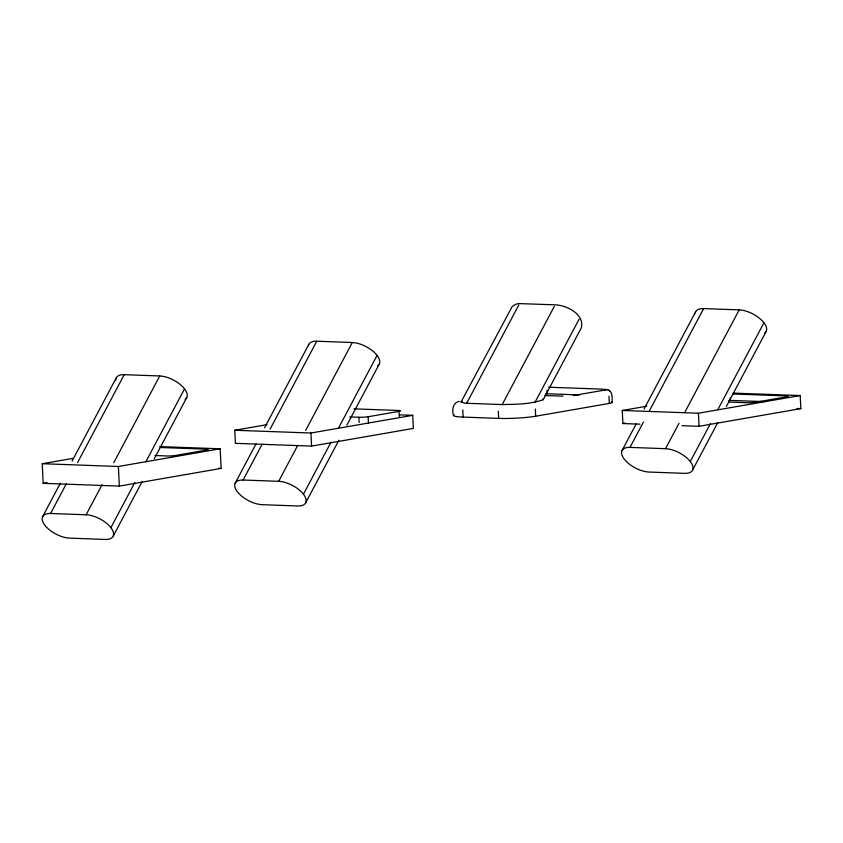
<?xml version="1.0" encoding="UTF-8"?>
<svg xmlns="http://www.w3.org/2000/svg" width="843" height="843" viewBox="0 0 843 843"><rect width="100%" height="100%" fill="white"/><g stroke="black" fill="none" stroke-linecap="round" stroke-linejoin="round"><path stroke-width="1.26" d="M461.079 401.995L464.83 403.196L502.207 404.577C515.863 404.25 530.279 404.377 543.198 399.719L581.385 327.748C584.484 314.302 567.35 305.693 556.032 304.85L518.719 303.596L515.705 304.249L512.375 306.209L461.079 401.995L462.322 401.279M543.198 399.719L542.86 399.118M453.534 415.515C451.627 410.267 452.997 402.237 459.382 401.394M605.116 390.341L605.4 389.814L604.874 390.014M42.593 516.706L60.39 483.155M72.055 461.184L116.239 377.896M134.817 482.544L110.886 527.655A19.737 9.252 27.9 0 1 105.185 539.436L69.642 538.14A19.737 9.252 27.9 0 1 44.879 525.263A19.737 9.252 27.9 0 1 50.58 513.482L66.534 483.408M77.577 462.586L124.216 374.682L159.759 375.967A19.737 9.252 27.9 0 1 181.54 385.641A19.737 9.252 27.9 0 1 185.165 399.255M50.58 513.482L86.123 514.778L102.077 484.693M113.742 462.723L159.759 375.967M145.871 461.722L184.533 388.855M113.162 536.211L142.003 481.848M154.28 458.708L186.809 397.411M235.144 483.239L256.009 443.913M264.597 427.717L308.78 344.439M331.046 442.143L303.438 494.198A19.737 9.252 27.9 0 1 297.727 505.969L262.184 504.683A19.737 9.252 27.9 0 1 237.42 491.806A19.737 9.252 27.9 0 1 243.121 480.025L262.152 444.166M270.129 429.129L316.768 341.215L352.311 342.511A19.737 9.252 27.9 0 1 374.092 352.184A19.737 9.252 27.9 0 1 377.706 365.788M243.121 480.025L278.675 481.311L297.695 445.452M305.672 430.415L352.311 342.511M338.412 428.265L377.074 355.388M305.714 502.755L338.854 440.288M346.831 425.251L379.35 363.944M466.664 403.291L518.793 305.018M502.207 404.577L554.346 306.315M535.147 402.058L579.109 319.191M622.008 450.615L636.117 424.008M644.094 408.971L695.644 311.805M710.544 423.397L690.291 461.564A19.737 9.252 27.9 0 1 684.59 473.344L649.047 472.048A19.737 9.252 27.9 0 1 624.284 459.172A19.737 9.252 27.9 0 1 629.984 447.391L643.483 421.943M649.626 410.383L703.631 308.591L739.174 309.876A19.737 9.252 27.9 0 1 760.955 319.55A19.737 9.252 27.9 0 1 764.569 333.164M629.984 447.391L665.527 448.687L679.036 423.239M685.169 411.669L739.174 309.876M717.909 409.508L763.937 322.764M692.577 470.12L717.73 422.701M726.329 406.505L766.213 331.32M159.77 446.6L220.171 448.792L221.129 468.402L119.348 486.095L43.183 483.334L42.224 463.713L73.141 458.339M399.593 414.851L412.722 415.336L413.365 428.413L311.573 446.095L235.408 443.334L234.765 430.257L266.978 424.661M349.824 416.937L358.907 417.264A6.575 0.674 -2.8 0 0 368.159 416.727L399.045 411.363L399.297 416.59M42.224 463.713L118.389 466.485L220.171 448.792M234.765 430.257L310.941 433.017L412.722 415.336M43.183 483.334L47.05 482.66M573.208 395.546L603.978 390.204M454.008 414.925A26.323 2.708 -2.8 0 0 463.134 417.095L498.677 418.381A26.323 2.708 -2.8 0 0 535.674 416.221L609.31 403.418A13.161 1.349 -2.8 0 0 611.46 401.985M639.974 424.166L622.893 423.544L622.26 410.467L646.739 406.21M622.893 423.544L625.474 423.091M622.26 410.467L698.425 413.228L800.207 395.546L800.85 408.623L699.068 426.305L681.998 425.683M733.231 393.112L800.207 395.546M548.688 387.211L603.124 389.181M732.62 393.966L785.887 395.904A6.575 0.674 -2.8 0 1 786.782 396.811L755.908 402.174A6.575 0.674 -2.8 0 1 746.656 402.712L728.468 402.058M545.695 393.734A6.575 0.674 -2.8 0 1 547.149 393.755L579.626 394.935M728.889 400.383A6.575 0.674 -2.8 0 1 730.344 400.404L764.116 401.626M544.863 395.483L563.061 396.147M796.909 408.476L800.85 408.623M353.976 408.855L398.138 410.457A6.575 0.674 -2.8 0 1 399.045 411.363M160.381 447.496L205.85 449.14A6.575 0.674 -2.8 0 1 206.746 450.057L175.871 455.42A6.575 0.674 -2.8 0 1 166.619 455.958L154.933 455.536M218.506 468.308L221.129 468.402M606.254 389.487L607.982 389.877M604.399 389.266L606.907 389.561M609.71 390.899C613.124 393.66 611.681 398.697 612.292 402.459M607.771 389.761L609.953 391.036M730.217 397.791L730.344 400.404M698.425 413.228L699.068 426.305M608.962 396.231L609.31 403.418M546.981 390.235L547.149 393.755M535.326 409.024L535.674 416.221M498.318 411.194L498.677 418.381M462.775 409.898L463.134 417.095M368.159 416.727L368.486 423.27M358.907 417.264L359.171 422.501M310.941 433.017L311.573 446.095M118.389 466.485L119.348 486.095M695.264 312.974A19.737 9.252 27.9 0 1 703.631 308.591M665.527 448.687A19.737 9.252 27.9 0 1 690.291 461.564M115.786 380.362A19.737 9.252 27.9 0 1 124.216 374.682M86.123 514.778A19.737 9.252 27.9 0 1 110.886 527.655M308.412 345.598A19.737 9.252 27.9 0 1 316.768 341.215M278.675 481.311A19.737 9.252 27.9 0 1 303.438 494.198"/></g></svg>
